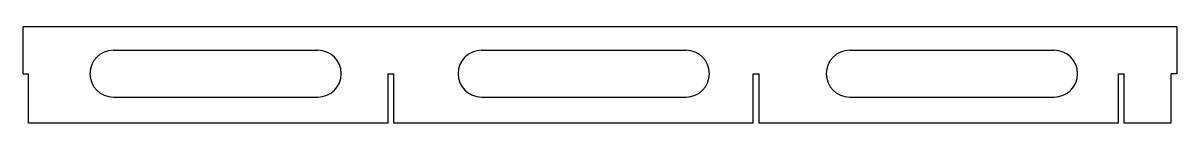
# Model space of a CAD drawing. Header units: millimetres. Extents: x 760 to 1155, y -11 to 22.
import ezdxf

# ---------------------------------------------------------------- set-up
doc = ezdxf.new("R2010")
doc.units = ezdxf.units.MM

msp = doc.modelspace()

# ---------------------------------------------------------------- linework, layer by layer
at = {"color": 7, "linetype": 'Continuous', "lineweight": 25}
for p, q in [((1155, 21.65), (760.1, 21.65)), ((760.1, 5.57), (760.1, 21.65)), ((1155, 21.65), (1155, 5.57)), ((791, 13.65), (861, 13.65)), ((917, 13.65), (987, 13.65)), ((1043, 13.65), (1113, 13.65)), ((760.1, 5.57), (762, 5.57)), ((762, -11.26), (762, 5.57)), ((885, -11.26), (885, 5.57)), ((885, 5.57), (887, 5.57)), ((887, -11.26), (887, 5.57)), ((1010, -11.26), (1010, 5.57)), ((1010, 5.57), (1012, 5.57)), ((1012, -11.26), (1012, 5.57)), ((1135, -11.26), (1135, 5.57)), ((1135, 5.57), (1137, 5.57)), ((1137, -11.26), (1137, 5.57)), ((1153, -11.26), (1153, 5.57)), ((1155, 5.57), (1153, 5.57)), ((791, -2.35), (861, -2.35)), ((917, -2.35), (987, -2.35)), ((1043, -2.35), (1113, -2.35)), ((885, -11.26), (762, -11.26)), ((1010, -11.26), (887, -11.26)), ((1135, -11.26), (1012, -11.26)), ((1153, -11.26), (1137, -11.26))]:
    msp.add_line(p, q, dxfattribs=at)
for centre, start, end in [((791, 5.65), 90, 270), ((861, 5.65), 270, 90), ((917, 5.65), 90, 270), ((987, 5.65), 270, 90), ((1043, 5.65), 90, 270), ((1113, 5.65), 270, 90)]:
    msp.add_arc(centre, 8, start, end, dxfattribs=at)

doc.saveas('drawing.dxf')
